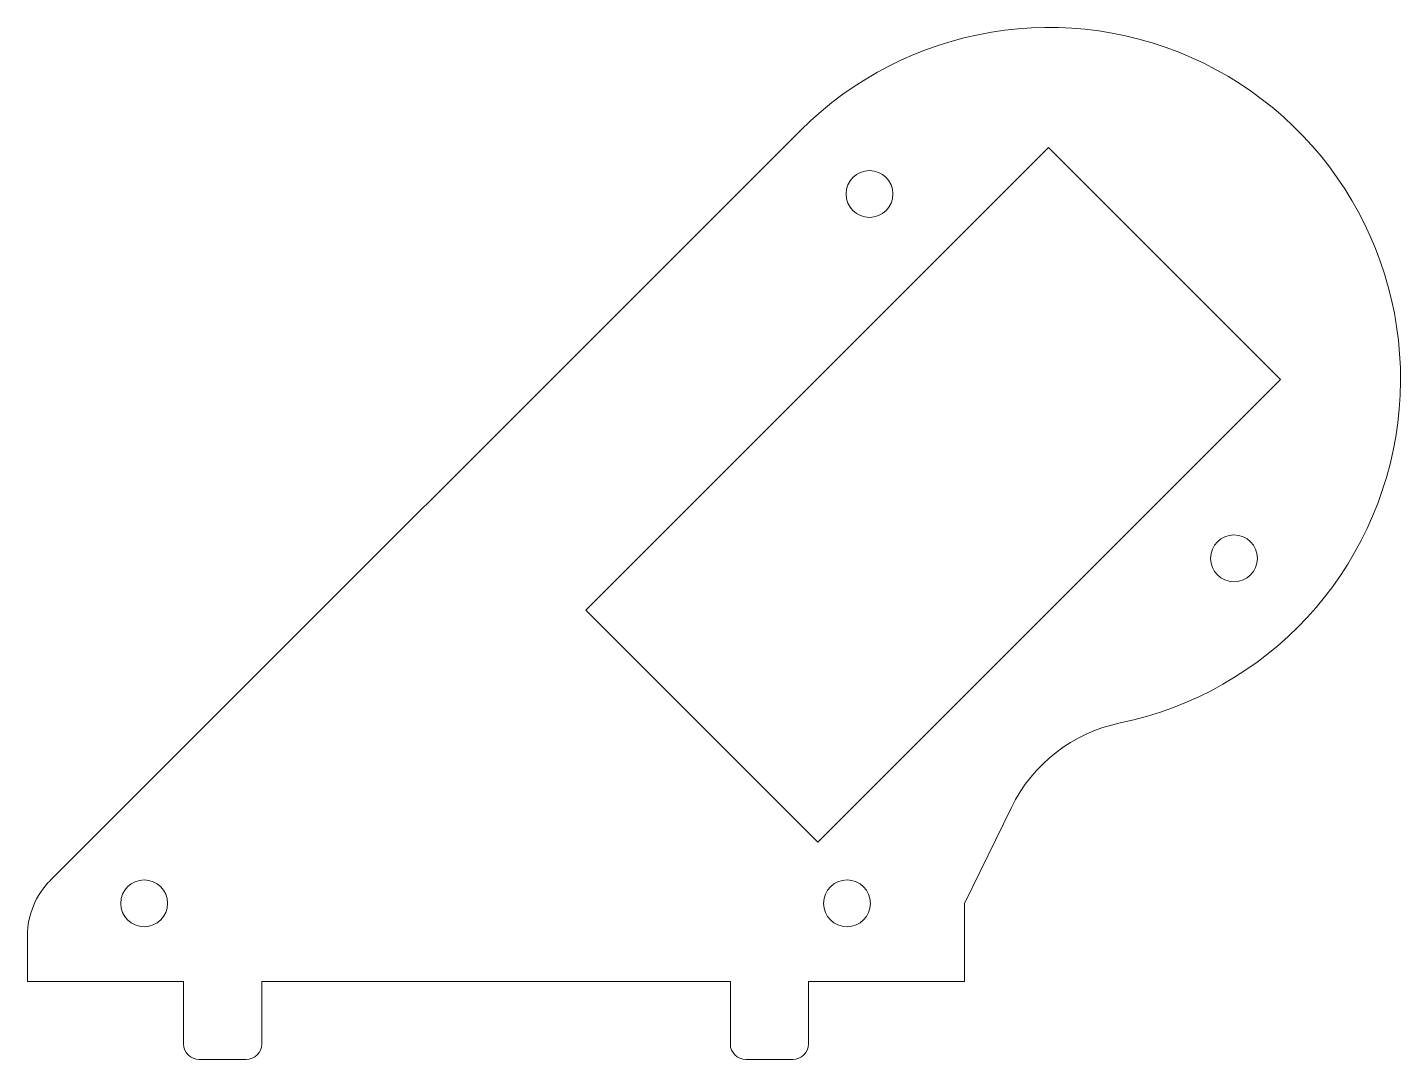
# Model space of a CAD drawing. Header units: millimetres. Extents: x -30 to 57.9, y -2.5 to 63.6.
import ezdxf

# ---------------------------------------------------------------- set-up
doc = ezdxf.new("R2010")
doc.units = ezdxf.units.MM

msp = doc.modelspace()

# ---------------------------------------------------------------- linework, layer by layer
at = {"color": 7, "linetype": 'Continuous', "lineweight": 15}
for p, q in [((-28.536, 8.964), (19.497, 56.997)), ((5.744, 26.274), (35.372, 55.901)), ((35.372, 55.901), (50.221, 41.052)), ((50.221, 41.052), (20.593, 11.424)), ((5.744, 26.274), (20.593, 11.424)), ((32.996, 13.643), (30, 7.5)), ((30, 7.5), (30, 2.5)), ((-30, 5.429), (-30, 2.5)), ((-30, 2.5), (-20, 2.5)), ((-20, -1.5), (-20, 2.5)), ((-15, 2.5), (15, 2.5)), ((-15, 2.5), (-15, -1.5)), ((15, 2.5), (15, -1.5)), ((20, 2.5), (30, 2.5)), ((20, -1.5), (20, 2.5)), ((-19, -2.5), (-16, -2.5)), ((16, -2.5), (19, -2.5))]:
    msp.add_line(p, q, dxfattribs=at)
for centre in [(23.91, 52.925), (47.245, 29.591), (-22.529, 7.5), (22.471, 7.5)]:
    msp.add_circle(centre, 1.5, dxfattribs=at)
for centre, radius, start, end in [((35.407, 41.088), 22.5, 281.67523, 135), ((41.984, 9.26), 10, 101.67523, 154.00164), ((-25, 5.429), 5, 135, 180), ((-19, -1.5), 1, 180, 270), ((-16, -1.5), 1, 270, 0), ((16, -1.5), 1, 180, 270), ((19, -1.5), 1, 270, 0)]:
    msp.add_arc(centre, radius, start, end, dxfattribs=at)

doc.saveas('drawing.dxf')
